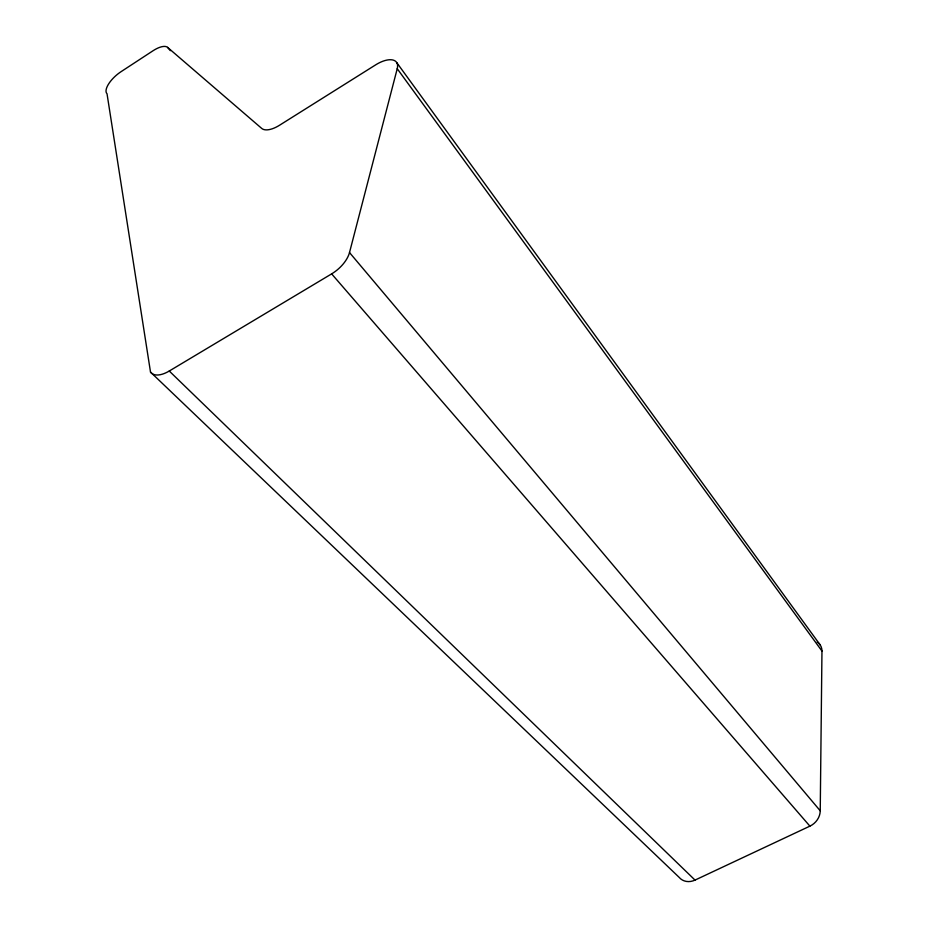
<?xml version="1.0" encoding="UTF-8"?>
<svg xmlns="http://www.w3.org/2000/svg" width="928" height="928" viewBox="0 0 928 928"><rect width="100%" height="100%" fill="white"/><g stroke="black" fill="none" stroke-linecap="round" stroke-linejoin="round"><path stroke-width="1.39" d="M821.964 651.05L397.23 68.707A22.608 10.811 -37.9 0 0 375.782 64.786L279.537 125.245A21.75 10.08 -39.6 0 1 261.719 128.424L167.597 47.386A19.082 7.76 -40.5 0 0 153.004 50.773L121.058 71.676A18.978 7.668 -41 0 0 107.022 93.763L150.51 372.082L679.192 877.389A16.066 13.607 -51.1 0 0 695.026 880.092L809.9 826.14A16.24 14.187 -41.3 0 0 820.236 810.794L821.964 651.05A15.242 12.389 -34.1 0 0 817.208 642.025M150.51 372.082A24.395 12.47 -44 0 0 169.256 371.026L331.644 273.876A24.917 13.236 -40.6 0 0 349.508 252.555L397.23 68.707M169.256 371.026L695.026 880.092M331.644 273.876L809.9 826.14M167.597 47.386L170.381 50.669M349.508 252.555L820.236 810.794M396.859 62.768L820.387 645.227"/></g></svg>
